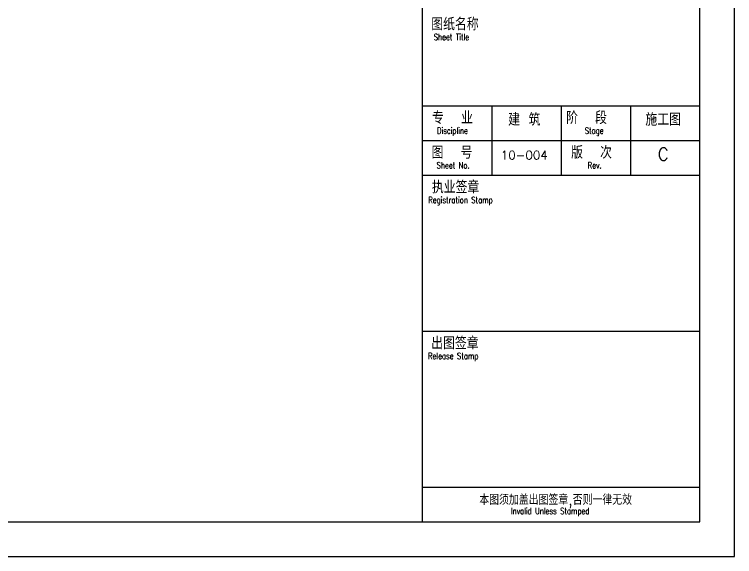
# Model space of a CAD drawing. Header units: inches. Extents: x -867 to 118033, y 1038912 to 1123012.
# Drawn here: x 97279 to 118033, y 1038912 to 1054549 of the extents above; entities that cross this region are included whole.
import ezdxf

# ---------------------------------------------------------------- set-up
doc = ezdxf.new("R2010")
doc.units = ezdxf.units.IN
doc.header["$MEASUREMENT"] = 0
doc.styles.add('TKZ2_tjkts.shx', font='tjromant.shx', dxfattribs={"bigfont": 'tjkts.shx'})

msp = doc.modelspace()

# ---------------------------------------------------------------- linework, layer by layer
at = {"color": 7}
for p, q in [((118033, 1038912), (118033, 1123012)), ((109033, 1122012), (109033, 1039912)), ((109033, 1051912), (117033, 1051912)), ((111033, 1051912), (111033, 1049912)), ((113033, 1051912), (113033, 1049912)), ((115033, 1051912), (115033, 1049912)), ((109033, 1050912), (117033, 1050912)), ((109033, 1049912), (117033, 1049912)), ((109033, 1045412), (117033, 1045412)), ((109033, 1040912), (117033, 1040912)), ((-867, 1038912), (118033, 1038912))]:
    msp.add_line(p, q, dxfattribs=at)
msp.add_lwpolyline([(117033, 1039912), (117033, 1122012), (1633, 1122012), (1633, 1039912)], close=True, dxfattribs=at)

# ---------------------------------------------------------------- texts
at = {"color": 7, "style": 'TKZ2_tjkts.shx'}
for s, height, p in [('图纸名称', 360, (109290, 1054087)), ('专  业', 360, (109315, 1051387)), ('建 筑', 360, (111508, 1051337)), (' 阶  段', 360, (112930, 1051387)), ('施工图', 360, (115461, 1051337)), ('图  号', 360, (109301, 1050387)), ('版  次', 360, (113321, 1050387)), ('10-004', 250, (111298, 1050367)), ('C', 360, (115813, 1050337)), ('执业签章', 360, (109310, 1049387)), ('出图签章', 360, (109290, 1044887)), ('本图须加盖出图签章,否则一律无效', 300, (110674, 1040405))]:
    msp.add_text(s, height=height, dxfattribs=at).set_placement(p)
at = {"color": 7, "style": 'TKZ2_tjkts.shx', "width": 0.8}
for s, p in [('Sheet Title', (109364, 1053807)), ('Discipline', (109457, 1051107)), ('Stage', (113714, 1051107)), ('Sheet No.', (109446, 1050107)), ('Rev.', (113799, 1050107)), ('Registration Stamp', (109205, 1049107)), ('Release Stamp', (109200, 1044607)), ('Invalid Unless Stamped', (111586, 1040139))]:
    msp.add_text(s, height=180, dxfattribs=at).set_placement(p)

doc.saveas('drawing.dxf')
